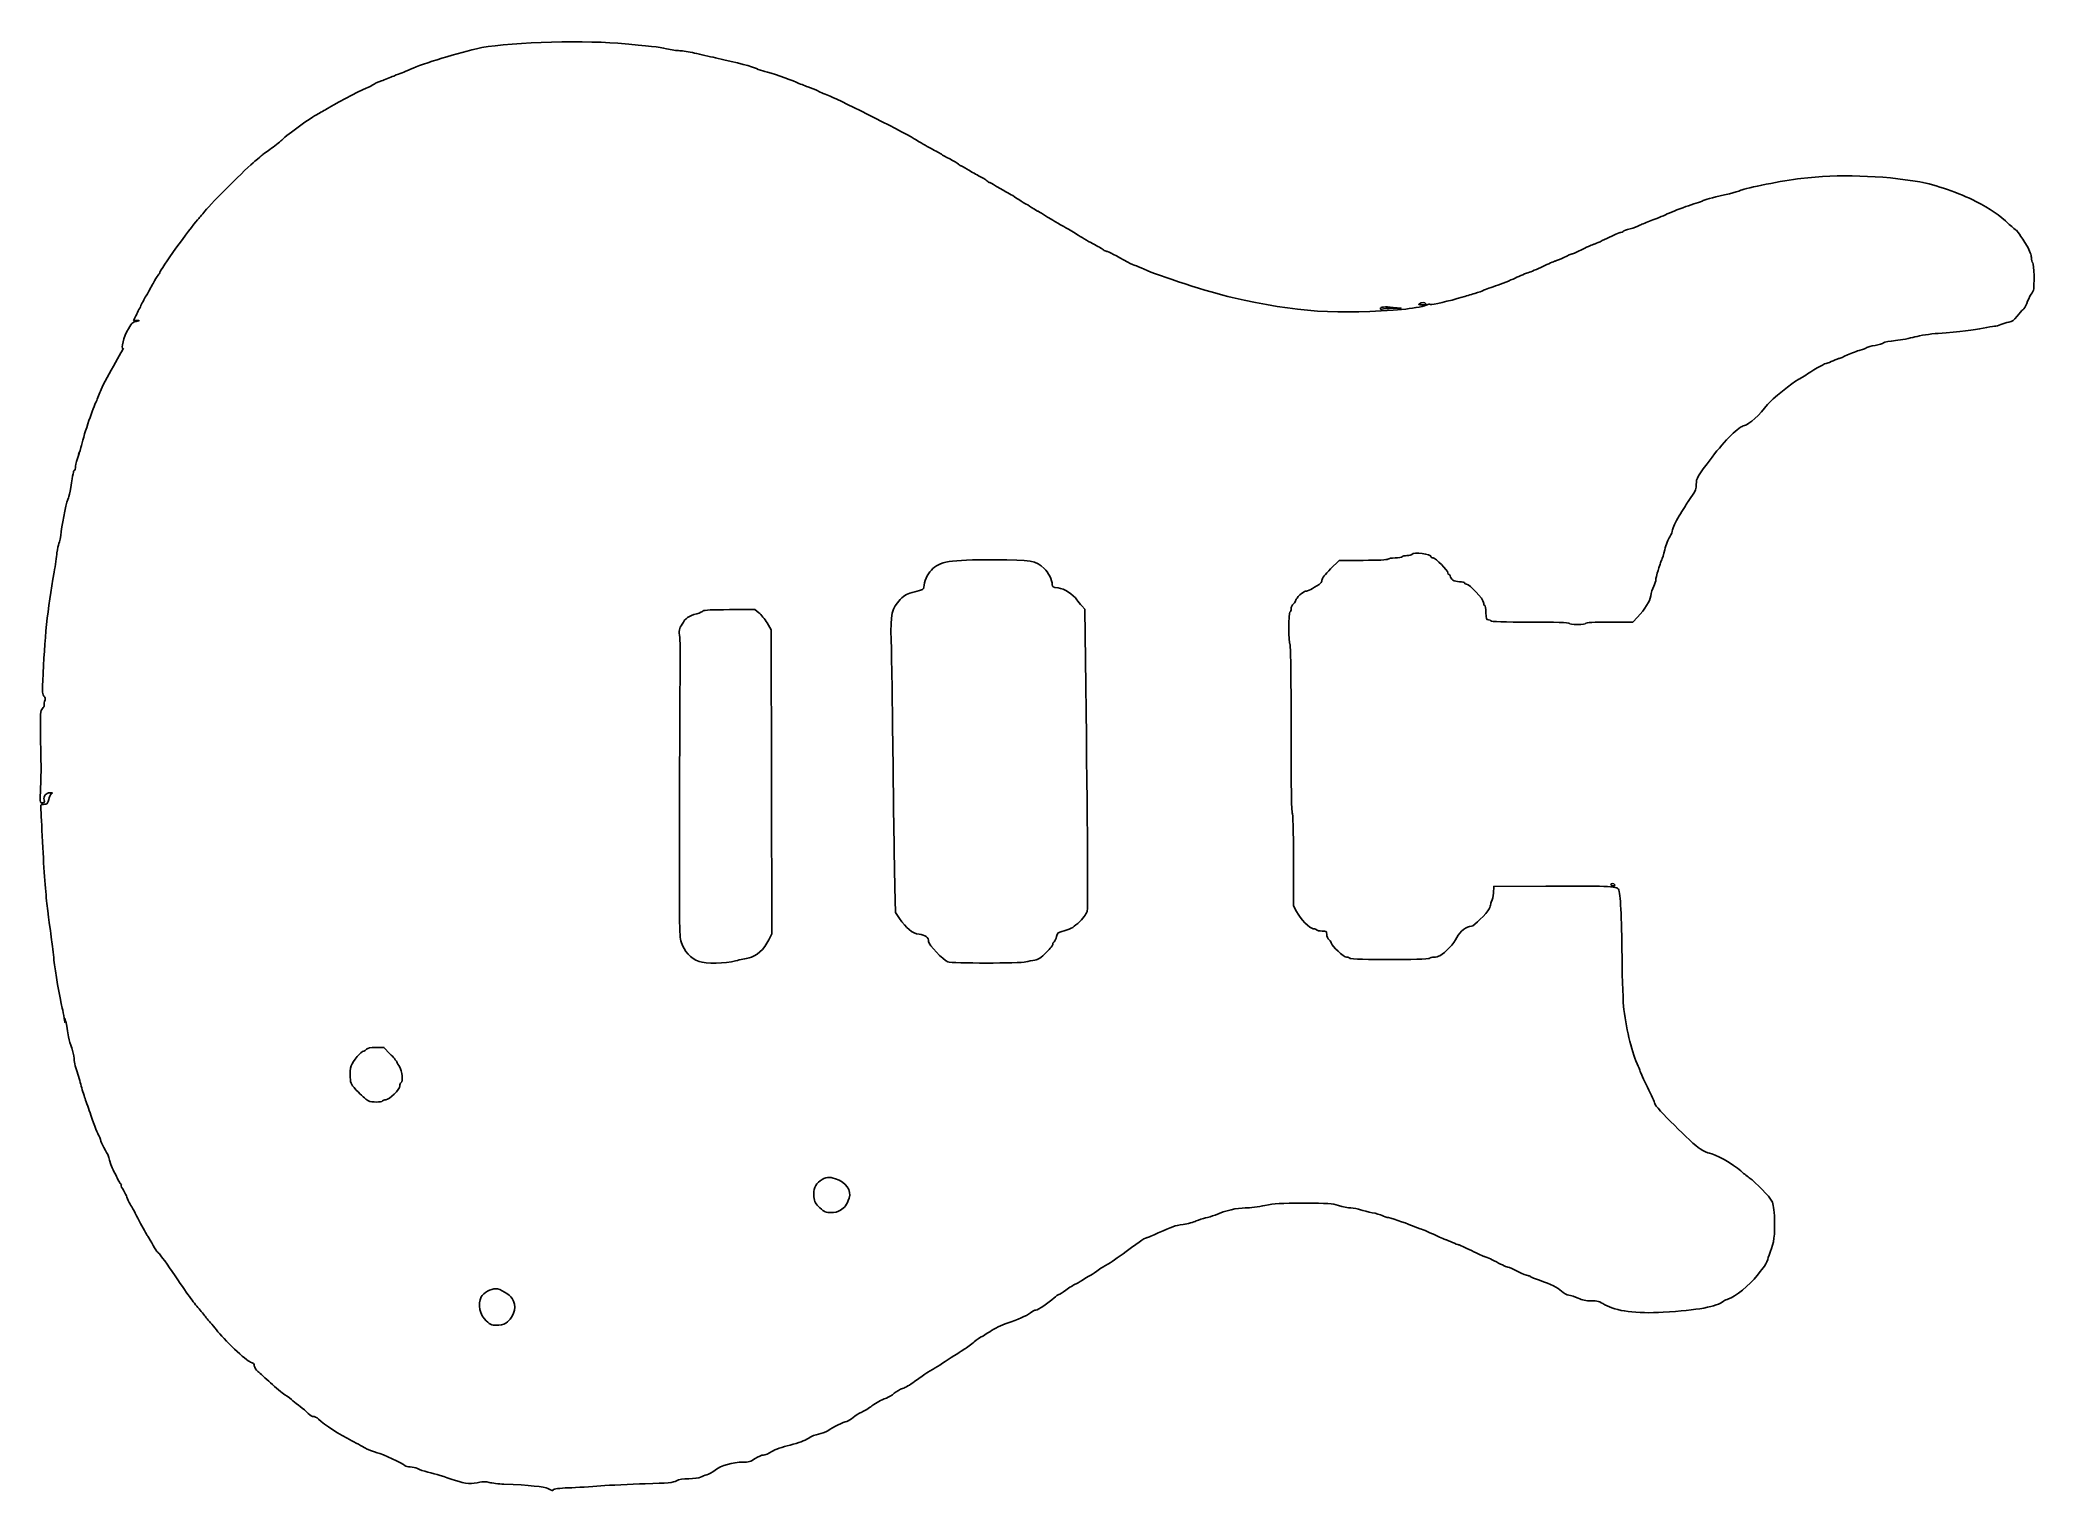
# Model space of a CAD drawing. Extents: x 132 to 1810, y 170 to 1391.
import ezdxf

# ---------------------------------------------------------------- set-up
doc = ezdxf.new("R2010")
doc.units = 0
doc.layers.add('Image', color=7, linetype='CONTINUOUS')

msp = doc.modelspace()

# ---------------------------------------------------------------- linework, layer by layer
at = {"layer": 'Image', "color": 7}
for points in [[(213.68602, 1154.86836), (210.87203, 1155), (212.81166, 1158.75)], [(1271, 1165.94171), (1277.5, 1165.30497), (1270.3318, 1165.15249)], [(165.88822, 1045.4185), (166.48318, 1047.95925)], [(1245.7145, 953), (1225.547, 953), (1218.2735, 945.77503)], [(737.07655, 908.86715), (733.6531, 911.5), (712.28959, 911.5)], [(1012.2524, 847.68502), (1011.5, 911.87003), (1008.9034, 914.68502)], [(745.44732, 633.48184), (748.02987, 638.76039), (747.76493, 766.66939), (747.5, 894.57838), (744, 900.40634)], [(1476.5784, 905.25), (1472.5834, 901), (1452.7916, 901)], [(1187, 701.11046), (1187, 662.33896), (1189.4448, 657.50988)], [(851.52247, 677.60889), (852.08042, 656.71778), (855.51139, 651.54881)], [(1355.1927, 673), (1355.5, 678.5), (1399.5, 678.80392)], [(426.64438, 537.75), (421.56832, 543), (414.9066, 543)]]:
    msp.add_lwpolyline(points, dxfattribs=at)
for points in [[(1260, 1164.77643)], [(1293, 1169)], [(1454, 680)], [(717.5201, 615.88198)], [(961.88398, 614.9595)], [(420.5, 498.0001)], [(805.69567, 405.956)], [(525.62995, 312.1063)], [(559.5, 171.7792)]]:
    msp.add_lwpolyline(points, close=True, dxfattribs=at)
for points in [[(442.14787, 1365.57493), (450.08525, 1369.5971), (479.4606, 1378.85286), (499.5, 1383.64576)], [(499.5, 1383.64576), (520.38209, 1388.64022), (583.97249, 1391.04538), (618.5, 1388.14667)], [(618.5, 1388.14667), (645.71897, 1385.86153), (652.71015, 1385.08001), (659.49963, 1383.56348)], [(659.49963, 1383.56348), (663.34942, 1382.70356), (668.29942, 1381.97732), (670.49963, 1381.94959)], [(670.49963, 1381.94959), (672.69983, 1381.92189), (678.325, 1380.99792), (683, 1379.89637)], [(683, 1379.89637), (687.675, 1378.79481), (695.55, 1377.00505), (700.5, 1375.91912)], [(419.5, 1356.56452), (422.25, 1357.47018), (426.87584, 1359.28866), (429.77964, 1360.60559)], [(429.77964, 1360.60559), (432.68343, 1361.92251), (435.51089, 1363), (436.06288, 1363)], [(436.06288, 1363), (436.61486, 1363), (439.35311, 1364.15872), (442.14787, 1365.57493)], [(700.5, 1375.91912), (720.25713, 1371.58481), (731.66754, 1368.62739), (735, 1366.97721)], [(735, 1366.97721), (736.925, 1366.02399), (740.075, 1364.91569), (742, 1364.51434)], [(742, 1364.51434), (747.30998, 1363.40723), (762.86719, 1358.09686), (768.5, 1355.4687)], [(375.4843, 1334.06858), (384.23623, 1339.40946), (406.51039, 1351), (408.02232, 1351)], [(408.02232, 1351), (408.60459, 1351), (410.30026, 1351.88152), (411.79049, 1352.95893)], [(411.79049, 1352.95893), (413.28072, 1354.03634), (416.75, 1355.65885), (419.5, 1356.56452)], [(768.5, 1355.4687), (771.25, 1354.1856), (775.65981, 1352.42801), (778.29957, 1351.56293)], [(778.29957, 1351.56293), (780.93933, 1350.69786), (784.76433, 1349.14631), (786.79957, 1348.11505)], [(786.79957, 1348.11505), (788.83481, 1347.08379), (793.47686, 1345.0544), (797.11525, 1343.6053)], [(797.11525, 1343.6053), (806.88235, 1339.71524), (863.85107, 1310.81442), (869.5739, 1306.84627)], [(335.72418, 1306.77375), (341.14479, 1311.93702), (359.74577, 1325.39804), (366.17751, 1328.81199)], [(366.17751, 1328.81199), (369.10488, 1330.36583), (373.29293, 1332.73129), (375.4843, 1334.06858)], [(313.0242, 1288.98625), (316.03589, 1291.45369), (318.725, 1293.74668), (319, 1294.08178)], [(319, 1294.08178), (319.275, 1294.41688), (322.27025, 1296.57126), (325.6561, 1298.86928)], [(325.6561, 1298.86928), (329.04196, 1301.1673), (333.57259, 1304.72431), (335.72418, 1306.77375)], [(869.5739, 1306.84627), (872.28326, 1304.96764), (877.875, 1301.69458), (882, 1299.5728)], [(882, 1299.5728), (886.125, 1297.45102), (890.05231, 1295.2825), (890.72736, 1294.75386)], [(890.72736, 1294.75386), (891.40241, 1294.22521), (894.55241, 1292.45), (897.72736, 1290.80893)], [(271, 1246.9758), (276.8568, 1254.10261), (305.97303, 1283.20932), (313.0242, 1288.98625)], [(897.72736, 1290.80893), (900.90231, 1289.16786), (904.21043, 1287.18951), (905.07874, 1286.41259)], [(905.07874, 1286.41259), (905.94705, 1285.63566), (906.96849, 1285), (907.34861, 1285)], [(907.34861, 1285), (907.72873, 1285), (909.9433, 1283.7807), (912.26987, 1282.29045)], [(912.26987, 1282.29045), (914.59644, 1280.8002), (918.975, 1278.28586), (922, 1276.70304)], [(922, 1276.70304), (925.025, 1275.12021), (928.21043, 1273.18951), (929.07874, 1272.41259)], [(1614.0573, 1274.41057), (1645.216, 1278.11546), (1681.8401, 1277.05261), (1714.2256, 1271.50363)], [(929.07874, 1272.41259), (929.94705, 1271.63566), (930.96849, 1271), (931.34861, 1271)], [(931.34861, 1271), (931.72873, 1271), (933.9433, 1269.7807), (936.26987, 1268.29045)], [(936.26987, 1268.29045), (938.59644, 1266.8002), (942.80428, 1264.36937), (945.62061, 1262.8886)], [(945.62061, 1262.8886), (948.43695, 1261.40784), (953.04484, 1258.57714), (955.86036, 1256.59815)], [(1532.5, 1256.0113), (1534.5288, 1256.95964), (1542.2085, 1258.95852), (1554, 1261.6073)], [(1554, 1261.6073), (1557.575, 1262.41038), (1561.8551, 1263.69741), (1563.5113, 1264.46737)], [(1563.5113, 1264.46737), (1567.7898, 1266.45639), (1599.3118, 1272.65727), (1614.0573, 1274.41057)], [(1714.2256, 1271.50363), (1726.6764, 1269.37029), (1747.5487, 1262.09985), (1761.3741, 1255.08045)], [(264.66266, 1239.5), (265.67319, 1240.6), (268.525, 1243.96411), (271, 1246.9758)], [(955.86036, 1256.59815), (958.67588, 1254.61917), (961.25634, 1253), (961.59472, 1253)], [(961.59472, 1253), (961.9331, 1253), (964.21027, 1251.65), (966.65511, 1250)], [(966.65511, 1250), (969.09994, 1248.35), (971.34994, 1247), (971.65511, 1247)], [(971.65511, 1247), (971.96027, 1247), (974.21027, 1245.65), (976.65511, 1244)], [(976.65511, 1244), (979.09994, 1242.35), (981.31165, 1241), (981.57, 1241)], [(1488.0175, 1238.93519), (1491.5829, 1240.16197), (1497.65, 1242.67691), (1501.5, 1244.52393)], [(1501.5, 1244.52393), (1505.35, 1246.37095), (1513.45, 1249.50087), (1519.5, 1251.47929)], [(1519.5, 1251.47929), (1525.55, 1253.45771), (1531.4, 1255.49712), (1532.5, 1256.0113)], [(1761.3741, 1255.08045), (1773.657, 1248.84416), (1780.812, 1243.91363), (1789.4255, 1235.75)], [(233, 1195.40927), (233, 1197.22128), (258.70188, 1233.01153), (264.66266, 1239.5)], [(981.57, 1241), (981.82836, 1241), (983.9433, 1239.77648), (986.26987, 1238.28106)], [(986.26987, 1238.28106), (988.59644, 1236.78564), (992.3, 1234.61745), (994.5, 1233.46286)], [(994.5, 1233.46286), (996.7, 1232.30826), (1001.2, 1229.60908), (1004.5, 1227.46469)], [(1004.5, 1227.46469), (1007.8, 1225.32029), (1013.875, 1221.81159), (1018, 1219.66758)], [(1450.8059, 1224), (1456.3292, 1226.75), (1461.5309, 1229), (1462.3651, 1229)], [(1462.3651, 1229), (1463.1994, 1229), (1464.1321, 1229.40478), (1464.4379, 1229.89952)], [(1464.4379, 1229.89952), (1464.7437, 1230.39426), (1467.3577, 1231.36568), (1470.2469, 1232.05825)], [(1470.2469, 1232.05825), (1473.1361, 1232.75081), (1476.8579, 1234.07958), (1478.5175, 1235.01106)], [(1478.5175, 1235.01106), (1480.1771, 1235.94255), (1484.4521, 1237.7084), (1488.0175, 1238.93519)], [(1789.4255, 1235.75), (1792.182, 1233.1375), (1794.7277, 1231), (1795.0826, 1231)], [(1795.0826, 1231), (1795.8109, 1231), (1798.9241, 1226.40366), (1804.3287, 1217.34927)], [(1018, 1219.66758), (1022.125, 1217.52357), (1026.2104, 1215.14627), (1027.0787, 1214.38469)], [(1027.0787, 1214.38469), (1027.947, 1213.62311), (1029.1974, 1213), (1029.8573, 1213)], [(1029.8573, 1213), (1031.0591, 1213), (1038.1282, 1209.41174), (1047.5, 1204.0446)], [(1414.5255, 1207.96862), (1417.8115, 1209.60136), (1420.955, 1210.95136), (1421.511, 1210.96862)], [(1421.511, 1210.96862), (1422.0671, 1210.98592), (1426.1171, 1212.78861), (1430.511, 1214.97469)], [(1430.511, 1214.97469), (1434.905, 1217.16077), (1439.0093, 1218.96077), (1439.6317, 1218.97469)], [(1439.6317, 1218.97469), (1440.2542, 1218.98859), (1445.2826, 1221.25), (1450.8059, 1224)], [(1804.3287, 1217.34927), (1806.6308, 1213.4924), (1808, 1209.93082), (1808, 1207.79927)], [(227.29696, 1186), (228.87979, 1189.025), (230.81049, 1192.21043), (231.58741, 1193.07874)], [(231.58741, 1193.07874), (232.36434, 1193.94705), (233, 1194.99579), (233, 1195.40927)], [(1047.5, 1204.0446), (1050.25, 1202.4697), (1053.0909, 1201.14039), (1053.813, 1201.09058)], [(1053.813, 1201.09058), (1054.5352, 1201.04078), (1057.9102, 1199.67642), (1061.313, 1198.0587)], [(1061.313, 1198.0587), (1072.513, 1192.73422), (1117.2731, 1178.3194), (1135.5, 1174.16705)], [(1373.5, 1190.51511), (1377.35, 1192.37029), (1382.75, 1194.62147), (1385.5, 1195.51774)], [(1385.5, 1195.51774), (1388.25, 1196.41401), (1394.1685, 1198.91418), (1398.6523, 1201.07366)], [(1398.6523, 1201.07366), (1403.1361, 1203.23315), (1407.1976, 1205), (1407.6778, 1205)], [(1407.6778, 1205), (1408.158, 1205), (1411.2395, 1206.33588), (1414.5255, 1207.96862)], [(1810.1987, 1192.85023), (1810.1987, 1180.1438), (1810.2837, 1180.70211), (1807.7241, 1176.88955)], [(1808, 1207.79927), (1808, 1205.92967), (1808.4949, 1203.9051), (1809.0998, 1203.30023)], [(1809.0998, 1203.30023), (1809.7428, 1202.65722), (1810.1992, 1198.31708), (1810.1987, 1192.85023)], [(217.09471, 1167.5), (218.3836, 1170.25), (220.55886, 1174.3), (221.92862, 1176.5)], [(221.92862, 1176.5), (223.29838, 1178.7), (225.71414, 1182.975), (227.29696, 1186)], [(1329, 1174.50176), (1331.475, 1175.24928), (1336.2, 1176.64102), (1339.5, 1177.59452)], [(1339.5, 1177.59452), (1342.8, 1178.54803), (1345.95, 1179.65364), (1346.5, 1180.05144)], [(1346.5, 1180.05144), (1347.05, 1180.44923), (1351.775, 1182.20736), (1357, 1183.95839)], [(1357, 1183.95839), (1362.225, 1185.70941), (1369.65, 1188.65994), (1373.5, 1190.51511)], [(1807.7241, 1176.88955), (1806.4724, 1175.0253), (1804.8162, 1171.55991), (1804.0438, 1169.18869)], [(212.81166, 1158.75), (213.87845, 1160.8125), (215.80582, 1164.75), (217.09471, 1167.5)], [(1135.5, 1174.16705), (1190.2819, 1161.68693), (1223.5683, 1159.49239), (1281.5, 1164.54139)], [(1260, 1164.77643), (1260, 1166.25744), (1263.7364, 1166.65325), (1271, 1165.94171)], [(1261.5818, 1164.39301), (1260.7118, 1164.05917), (1260, 1164.23171), (1260, 1164.77643)], [(1270.3318, 1165.15249), (1266.3893, 1165.06859), (1262.4518, 1164.72686), (1261.5818, 1164.39301)], [(1281.5, 1164.54139), (1288.6157, 1165.16155), (1298.3027, 1167.08394), (1299.6233, 1168.13796)], [(1295.309, 1168.01531), (1292.4815, 1168.02671), (1291.8865, 1168.28041), (1293, 1169)], [(1293, 1169), (1294.9557, 1170.26386), (1297.7189, 1170.26386), (1298.5, 1169)], [(1298.5, 1169), (1298.8712, 1168.39933), (1297.597, 1168.00611), (1295.309, 1168.01531)], [(1299.6233, 1168.13796), (1300.241, 1168.63106), (1301.4153, 1168.77787), (1302.2327, 1168.46419)], [(1302.2327, 1168.46419), (1303.596, 1167.94104), (1318.1372, 1171.22092), (1329, 1174.50176)], [(1795.9016, 1158.51248), (1793.4138, 1155.04826), (1791.8682, 1153.89426), (1789.0917, 1153.42772)], [(1800.8796, 1163.93556), (1799.9117, 1163.41755), (1797.6716, 1160.97717), (1795.9016, 1158.51248)], [(1804.0438, 1169.18869), (1803.2714, 1166.81748), (1801.8475, 1164.45357), (1800.8796, 1163.93556)], [(202.39885, 1131.59956), (200.69323, 1128.89625), (200.99925, 1137.42868), (205.31894, 1145.5)], [(205.31894, 1145.5), (209.15724, 1152.67184), (209.95758, 1153.56401), (213.05023, 1154.11836)], [(213.05023, 1154.11836), (216.1974, 1154.68248), (216.25317, 1154.74826), (213.68602, 1154.86836)], [(1729.5, 1144.04), (1722.9, 1143.56104), (1714.125, 1142.21542), (1710, 1141.04973)], [(1767.4996, 1148.44856), (1759.857, 1146.75459), (1748.0815, 1145.38845), (1729.5, 1144.04)], [(1776.8485, 1150), (1775.5564, 1150), (1771.3494, 1149.30185), (1767.4996, 1148.44856)], [(1782.3489, 1151.41211), (1780.6157, 1150.63545), (1778.1406, 1150), (1776.8485, 1150)], [(1789.0917, 1153.42772), (1787.1163, 1153.09579), (1784.082, 1152.18877), (1782.3489, 1151.41211)], [(182.95483, 1095.5), (185.01542, 1101.38511), (203.51933, 1133.37545), (202.39885, 1131.59956)], [(1653.313, 1125.93592), (1649.9102, 1124.32116), (1646.7322, 1123), (1646.2508, 1123)], [(1664, 1130.03369), (1661.525, 1129.39467), (1656.7159, 1127.55067), (1653.313, 1125.93592)], [(1669.5, 1132.00538), (1668.95, 1131.55997), (1666.475, 1130.67271), (1664, 1130.03369)], [(1676.3872, 1133.89902), (1673.1492, 1133.30293), (1670.05, 1132.45079), (1669.5, 1132.00538)], [(1683.5766, 1136.06361), (1682.8604, 1135.46917), (1679.6251, 1134.49511), (1676.3872, 1133.89902)], [(1693.6895, 1138.03735), (1688.8437, 1137.54623), (1684.2929, 1136.65805), (1683.5766, 1136.06361)], [(1710, 1141.04973), (1705.875, 1139.88404), (1698.5353, 1138.52847), (1693.6895, 1138.03735)], [(1619.5, 1109.88223), (1615.65, 1107.36193), (1612.0327, 1105.1199), (1611.4615, 1104.89993)], [(1636.2178, 1119), (1634.7404, 1119), (1626.8767, 1114.71118), (1619.5, 1109.88223)], [(1641.2361, 1121), (1638.9594, 1119.9), (1636.7011, 1119), (1636.2178, 1119)], [(1646.2508, 1123), (1645.7695, 1123), (1643.5129, 1122.1), (1641.2361, 1121)], [(178.95483, 1085.5), (179.99894, 1087.7), (181.79933, 1092.19986), (182.95483, 1095.5)], [(1611.4615, 1104.89993), (1608.0194, 1103.5743), (1588.9019, 1087.97959), (1585.9889, 1084.12122)], [(166.48318, 1047.95925), (168.5698, 1056.87009), (176.04244, 1079.36338), (178.95483, 1085.5)], [(1585.9889, 1084.12122), (1579.6064, 1075.66732), (1570.29, 1067.27699), (1566.4949, 1066.56502)], [(1566.4949, 1066.56502), (1561.9387, 1065.71028), (1550.0693, 1054.06712), (1539.293, 1039.88164)], [(163.36977, 1037.9804), (167.78085, 1049.83532), (162.1938, 1036.37433), (165.88822, 1045.4185)], [(157.98199, 1014.35794), (161.88632, 1037.76994), (159.86136, 1023.42093), (162.01518, 1030.89934)], [(162.01518, 1030.89934), (162.02318, 1032.32971), (162.47284, 1035.56988), (163.36977, 1037.9804)], [(1539.293, 1039.88164), (1526.6848, 1023.28473), (1526, 1022.10175), (1526, 1016.9179)], [(156.15106, 1005.61077), (156.62556, 1006.22169), (157.28558, 1010.18197), (157.98199, 1014.35794)], [(1522.7657, 1007.90004), (1520.9868, 1005.48002), (1519.0285, 1002.6), (1518.4138, 1001.5)], [(1526, 1016.9179), (1526, 1013.28626), (1525.3093, 1011.36041), (1522.7657, 1007.90004)], [(150.05073, 977.23261), (151.21346, 986.8552), (154.89863, 1003.99827), (156.15106, 1005.61077)], [(1511.6481, 990.34517), (1508.5416, 985.31002), (1506, 980.08531), (1506, 978.73472)], [(1518.4138, 1001.5), (1517.7991, 1000.4), (1514.7546, 995.38033), (1511.6481, 990.34517)], [(148.04697, 967.08777), (148.5996, 968.12037), (149.50129, 972.68555), (150.05073, 977.23261)], [(1506, 978.73472), (1506, 977.38413), (1504.9432, 974.72182), (1503.6516, 972.81849)], [(144.01953, 943), (145.03589, 948.775), (146.13177, 956.13482), (146.45482, 959.35516)], [(146.45482, 959.35516), (146.77787, 962.57549), (147.49434, 966.05517), (148.04697, 967.08777)], [(1282.5, 957), (1280.6399, 957), (1278.8399, 956.55), (1278.5, 956)], [(1286.5, 958), (1286.1601, 957.45), (1284.3601, 957), (1282.5, 957)], [(1302.9922, 955.75), (1302.9652, 958.34028), (1287.9743, 960.38547), (1286.5, 958)], [(1499.515, 961.92894), (1498.5315, 957.84303), (1497.3765, 954.05), (1496.9484, 953.5)], [(1503.6516, 972.81849), (1502.3599, 970.91516), (1500.4985, 966.01486), (1499.515, 961.92894)], [(134.41718, 851.354), (135.9973, 887.86944), (138.46947, 911.46418), (144.01953, 943)], [(882.29253, 944.85721), (879.02512, 941.42967), (876, 934.53883), (876, 930.52364)], [(935, 953.44017), (897.38852, 953.48957), (889.25969, 952.16582), (882.29253, 944.85721)], [(977.33039, 946.06786), (969.7712, 952.9259), (967.06001, 953.39808), (935, 953.44017)], [(984, 932.68209), (984, 936.24976), (980.57452, 943.12463), (977.33039, 946.06786)], [(1218.2735, 945.77503), (1213.717, 941.24889), (1211, 937.7432), (1211, 936.39004)], [(1266.5, 954), (1266.121, 953.38682), (1258.0808, 953), (1245.7145, 953)], [(1272.5, 955), (1269.5399, 955), (1266.8399, 954.55), (1266.5, 954)], [(1278.5, 956), (1278.1601, 955.45), (1275.4601, 955), (1272.5, 955)], [(1304.5217, 955), (1303.6848, 955), (1302.9965, 955.3375), (1302.9922, 955.75)], [(1317, 942.52174), (1317, 944.50228), (1306.5023, 955), (1304.5217, 955)], [(1318, 941), (1317.45, 941), (1317, 941.68478), (1317, 942.52174)], [(1319, 939.82874), (1319, 940.47293), (1318.55, 941), (1318, 941)], [(1326.655, 935), (1322.3504, 935), (1319, 937.11342), (1319, 939.82874)], [(1495.5303, 949.7605), (1492.6773, 941.09368), (1492, 938.63126), (1492, 936.92521)], [(1496.0577, 951.7605), (1495.9957, 951.35377), (1495.7586, 950.45377), (1495.5303, 949.7605)], [(1496.9484, 953.5), (1496.5203, 952.95), (1496.1195, 952.16722), (1496.0577, 951.7605)], [(868.40944, 926.51119), (861.77161, 924.948), (860.22857, 924.13334), (856.11584, 920.0206)], [(876, 930.52364), (876, 928.57617), (875.05348, 928.07583), (868.40944, 926.51119)], [(988.8487, 929.78856), (984.50991, 930.20546), (984, 930.50976), (984, 932.68209)], [(1004.8231, 919.73023), (1001.7162, 924.40045), (993.93516, 929.29982), (988.8487, 929.78856)], [(1197.1658, 927), (1195.281, 927), (1189, 921.12138), (1189, 919.35738)], [(1208.5638, 932.63376), (1203.3522, 929.219), (1198.8628, 927), (1197.1658, 927)], [(1211, 936.39004), (1211, 935.20203), (1209.9037, 933.5117), (1208.5638, 932.63376)], [(1331, 934), (1331, 934.55), (1329.0447, 935), (1326.655, 935)], [(1332.5185, 933), (1331.6833, 933), (1331, 933.45), (1331, 934)], [(1347, 917.51852), (1347, 920.34772), (1335.165, 933), (1332.5185, 933)], [(1487.6074, 923.11752), (1486.8817, 918.39619), (1482.9528, 912.03124), (1476.5784, 905.25)], [(1490.1404, 931.21016), (1489.1177, 929.16957), (1487.9779, 925.52789), (1487.6074, 923.11752)], [(1492, 936.92521), (1492, 935.82252), (1491.1631, 933.25075), (1490.1404, 931.21016)], [(685, 908.09156), (677.73457, 905.97479), (675.39218, 904.34491), (672.48422, 899.38287)], [(690.21304, 910.45132), (689.82087, 909.87454), (687.475, 908.81265), (685, 908.09156)], [(712.28959, 911.5), (698.506, 911.5), (690.67308, 911.12792), (690.21304, 910.45132)], [(744, 900.40634), (742.075, 903.61172), (738.95945, 907.41909), (737.07655, 908.86715)], [(856.11584, 920.0206), (848.83629, 912.74106), (847.72609, 907.80711), (848.46077, 886)], [(1008.9034, 914.68502), (1007.4752, 916.23326), (1005.6391, 918.5036), (1004.8231, 919.73023)], [(1184, 909.5), (1182.6713, 908.67881), (1182.6713, 883.32119), (1184, 882.5)], [(1185, 912.40403), (1185, 911.14673), (1184.55, 909.83992), (1184, 909.5)], [(1187, 916.5), (1185.9, 915.50451), (1185, 913.66133), (1185, 912.40403)], [(1189, 919.35738), (1189, 918.78131), (1188.1, 917.49549), (1187, 916.5)], [(1348, 915), (1347.45, 915), (1347, 916.13333), (1347, 917.51852)], [(1349, 909), (1349, 912.33333), (1348.5556, 915), (1348, 915)], [(1351, 903), (1349.2222, 903), (1349, 903.66667), (1349, 909)], [(672.48422, 899.38287), (669.95369, 895.06483), (669.79613, 894.18223), (670.46998, 888.09921)], [(1353, 902), (1353, 902.55), (1352.1, 903), (1351, 903)], [(1386, 901), (1364.6667, 901), (1353, 901.35354), (1353, 902)], [(1419, 900), (1419, 900.64646), (1407.3333, 901), (1386, 901)], [(1426, 899), (1422, 899), (1419, 899.42857), (1419, 900)], [(1433, 900), (1433, 899.42857), (1430, 899), (1426, 899)], [(1452.7916, 901), (1440.2637, 901), (1433, 900.63298), (1433, 900)], [(670.97767, 880), (670.85484, 879.175), (670.57584, 824.25665), (670.35768, 757.95922)], [(670.46998, 888.09921), (670.87204, 884.46964), (671.1005, 880.825), (670.97767, 880)], [(848.46077, 886), (848.78504, 876.375), (849.48103, 830.25), (850.00743, 783.5)], [(1184, 882.5), (1184.6513, 882.09745), (1185, 857.34262), (1185, 811.5)], [(135.4291, 838.71375), (134.21948, 839.92338), (134.02673, 842.33104), (134.41718, 851.354)], [(1013.4875, 658.19422), (1014.0886, 661.51166), (1013.655, 728.04367), (1012.2524, 847.68502)], [(132.6346, 803.91419), (132.34778, 824.90813), (132.44998, 826.44998), (134.24752, 828.24752)], [(134.24752, 828.24752), (135.30305, 829.30305), (135.94529, 830.38804), (135.67473, 830.65861)], [(135.67473, 830.65861), (135.40416, 830.92917), (135.57441, 832.51606), (136.05307, 834.18503)], [(136.05307, 834.18503), (136.70106, 836.44447), (136.5417, 837.60116), (135.4291, 838.71375)], [(1185, 811.5), (1185, 765.65738), (1185.3487, 740.90255), (1186, 740.5)], [(133.06933, 778.5), (132.99863, 780.15), (132.80303, 791.58638), (132.6346, 803.91419)], [(132.61842, 762.25), (132.93709, 769.5375), (133.14, 776.85), (133.06933, 778.5)], [(850.00743, 783.5), (850.53383, 736.75), (851.2156, 689.099), (851.52247, 677.60889)], [(134.12791, 749), (132.08532, 749), (132.05185, 749.29377), (132.61842, 762.25)], [(140.42655, 757.45339), (137.08285, 757.30702), (134.84723, 754.45688), (135.62994, 751.33831)], [(139.47161, 751.70038), (139.85342, 753.73559), (140.8339, 755.88928), (141.65046, 756.48636)], [(141.65046, 756.48636), (142.84553, 757.36022), (142.60682, 757.54883), (140.42655, 757.45339)], [(670.35768, 757.95922), (669.98523, 644.77582), (670.06902, 637.0785), (671.73051, 631.84907)], [(132.7357, 745.47456), (132.59807, 746.6276), (133.12408, 747.50035), (134, 747.57225)], [(134.02418, 721), (133.44515, 733.375), (132.86534, 744.38855), (132.7357, 745.47456)], [(134, 747.57225), (134.825, 747.63995), (136.23742, 747.76391), (137.13871, 747.84769)], [(135.62994, 751.33831), (136.10483, 749.44619), (135.81821, 749), (134.12791, 749)], [(137.13871, 747.84769), (138.18947, 747.94539), (139.02649, 749.32765), (139.47161, 751.70038)], [(1186, 740.5), (1186.6388, 740.10517), (1187, 725.87944), (1187, 701.11046)], [(137.98597, 664.25), (136.57719, 675.71171), (135.26117, 694.56269), (134.02418, 721)], [(1353.9427, 666.55), (1354.4612, 667.0725), (1355.0237, 669.975), (1355.1927, 673)], [(1399.5, 678.80392), (1449.1184, 679.14666), (1459.45, 678.70082), (1460.6184, 676.16647)], [(1454, 680), (1454, 680.55), (1454.6484, 681), (1455.441, 681)], [(1456.059, 679), (1454.9266, 679), (1454, 679.45), (1454, 680)], [(1455.441, 681), (1456.2335, 681), (1457.1601, 680.55), (1457.5, 680)], [(1457.5, 680), (1457.8399, 679.45), (1457.1915, 679), (1456.059, 679)], [(1460.6184, 676.16647), (1462.132, 672.88352), (1463.0847, 653.92671), (1463.4915, 619)], [(141.94163, 633.5), (140.97529, 640.20354), (140.21801, 646.09044), (137.98597, 664.25)], [(1007.118, 649.118), (1011.0077, 653.0077), (1013.0837, 655.96589), (1013.4875, 658.19422)], [(1189.4448, 657.50988), (1192.5931, 651.29108), (1200.7121, 643), (1203.6534, 643)], [(1336.8734, 645), (1338.6325, 645), (1349.5984, 655.85827), (1351.7558, 659.73643)], [(1351.7558, 659.73643), (1352.4401, 660.96647), (1353, 662.78897), (1353, 663.78643)], [(1353, 663.78643), (1353, 664.78389), (1353.4242, 666.0275), (1353.9427, 666.55)], [(855.51139, 651.54881), (860.83265, 643.53199), (866.39399, 639.03829), (871.87134, 638.32956)], [(871.87134, 638.32956), (877.33107, 637.62312), (880, 635.62421), (880, 632.24156)], [(987.54406, 636.38317), (988.09438, 639.31661), (988.65724, 639.7132), (994.7443, 641.45646)], [(994.7443, 641.45646), (1000.305, 643.04897), (1002.2586, 644.2586), (1007.118, 649.118)], [(1203.6534, 643), (1204.8791, 643), (1206.1601, 642.55), (1206.5, 642)], [(1206.5, 642), (1206.8399, 641.45), (1208.8915, 641), (1211.059, 641)], [(1211.059, 641), (1214.7235, 641), (1215, 640.8004), (1215, 638.15499)], [(1215, 638.15499), (1215, 636.57997), (1215.8928, 634.50202), (1217, 633.5)], [(1324.5807, 635.58368), (1327.0654, 640.65407), (1332.7389, 645), (1336.8734, 645)], [(143.92534, 616.5), (143.3893, 622), (142.49663, 629.65), (141.94163, 633.5)], [(671.73051, 631.84907), (674.24469, 623.93584), (679.73597, 617.92881), (686.74052, 615.42931)], [(728.85185, 618.41008), (734.37657, 619.23035), (741.75175, 625.92838), (745.44732, 633.48184)], [(880, 632.24156), (880, 629.50888), (892.01844, 616.72211), (896.13696, 615.07298)], [(969.30578, 616.51527), (972.21724, 616.97143), (974.51695, 618.51695), (979.09225, 623.09225)], [(979.09225, 623.09225), (982.38164, 626.38164), (984.83649, 629.45555), (984.54748, 629.92317)], [(984.54748, 629.92317), (984.25848, 630.39079), (984.68016, 631.31959), (985.48455, 631.98718)], [(985.48455, 631.98718), (986.28894, 632.65476), (987.21572, 634.63296), (987.54406, 636.38317)], [(1217, 633.5), (1218.1, 632.50451), (1219, 631.1819), (1219, 630.56085)], [(1219, 630.56085), (1219, 628.51845), (1229.4748, 619), (1231.7224, 619)], [(1310.2636, 620.24658), (1314.8209, 622.78682), (1322.165, 630.65412), (1324.5807, 635.58368)], [(150.91462, 576.08465), (148.71272, 584.82887), (144.81601, 607.36153), (143.92534, 616.5)], [(686.74052, 615.42931), (692.47031, 613.3847), (709.169, 613.63029), (717.5201, 615.88198)], [(717.5201, 615.88198), (721.35904, 616.91707), (726.45833, 618.05472), (728.85185, 618.41008)], [(896.13696, 615.07298), (899.25505, 613.82443), (957.22919, 613.72437), (961.88398, 614.9595)], [(961.88398, 614.9595), (963.87279, 615.48722), (967.2126, 616.18732), (969.30578, 616.51527)], [(1231.7224, 619), (1232.9102, 619), (1234.1601, 618.55), (1234.5, 618)], [(1234.5, 618), (1235.3439, 616.63449), (1300.6561, 616.63449), (1301.5, 618)], [(1301.5, 618), (1301.8399, 618.55), (1303.4476, 619), (1305.0726, 619)], [(1305.0726, 619), (1306.6976, 619), (1309.0335, 619.56096), (1310.2636, 620.24658)], [(1463.4915, 619), (1463.7189, 599.475), (1464.4127, 579.675), (1465.0331, 575)], [(152.48945, 567.61968), (152.11975, 570.30386), (151.41108, 574.11309), (150.91462, 576.08465)], [(156.11488, 551.83092), (151.26095, 582.57063), (154.15416, 555.53327), (152.48945, 567.61968)], [(1465.0331, 575), (1467.5174, 556.28186), (1472.0948, 538.11336), (1477.0604, 527.2609)], [(158.64957, 543.3543), (158.05733, 545.22768), (156.57786, 548.89891), (156.11488, 551.83092)], [(160.52164, 536.09854), (157.03441, 550.44016), (160.00391, 539.07027), (158.64957, 543.3543)], [(404.58576, 540), (402.46954, 540), (395.25619, 531.5779), (394.00317, 527.644)], [(407, 541.5), (406.31531, 540.675), (405.2289, 540), (404.58576, 540)], [(414.9066, 543), (410.20503, 543), (407.87859, 542.55864), (407, 541.5)], [(432.37124, 531), (432.0133, 531.825), (429.43622, 534.8625), (426.64438, 537.75)], [(162.3506, 525.8485), (160.73982, 530.6481), (160.98005, 534.2133), (160.52164, 536.09854)], [(166.46361, 512), (165.55788, 515.575), (163.70702, 521.8068), (162.3506, 525.8485)], [(394.00317, 527.644), (393.32765, 525.5232), (392.96804, 521.1186), (393.20403, 517.856)], [(434.93792, 526.5), (433.88418, 528.15), (432.72917, 530.175), (432.37124, 531)], [(436, 513.5), (437.71115, 514.5576), (436.99917, 523.2724), (434.93792, 526.5)], [(1477.0604, 527.2609), (1478.1272, 524.9294), (1479, 522.6785), (1479, 522.2588)], [(1479, 522.2588), (1479, 521.8392), (1481.6919, 516.0968), (1484.982, 509.4979)], [(170.10825, 500), (169.00943, 503.025), (167.36934, 508.425), (166.46361, 512)], [(393.20403, 517.856), (393.6196, 512.1109), (393.83583, 511.7175), (400.06656, 505.3717)], [(400.06656, 505.3717), (403.60495, 501.768), (407.4, 498.4386), (408.5, 497.9731)], [(423.27467, 499), (426.17985, 499), (435, 507.766), (435, 510.6534)], [(435, 510.6534), (435, 511.8791), (435.45, 513.1601), (436, 513.5)], [(1484.982, 509.4979), (1488.272, 502.8991), (1490.972, 496.746), (1490.982, 495.8244)], [(174.89243, 486.1445), (173.29678, 490.9295), (171.20707, 496.975), (170.10825, 500)], [(408.5, 497.9731), (411.31696, 496.7811), (419.75834, 496.8), (420.5, 498.0001)], [(420.5, 498), (420.83992, 498.55), (422.08852, 499), (423.27467, 499)], [(1490.982, 495.8244), (1491.006, 493.587), (1522.4174, 462.1189), (1529.1576, 457.5798)], [(182.02968, 468.3461), (180.68945, 470.1418), (178.1332, 476.426), (174.89243, 486.1445)], [(185.75394, 458.9652), (182.67622, 464.8919), (182.78247, 467.3375), (182.02968, 468.3461)], [(191.8719, 444.3905), (188.07842, 456.4637), (190.35417, 450.1067), (185.75394, 458.9652)], [(1529.1576, 457.5798), (1532.0812, 455.6109), (1535.6043, 453.9981), (1536.9867, 453.9958)], [(1536.9867, 453.9958), (1540.9481, 453.9858), (1557.5233, 444.6891), (1563.4708, 439.1359)], [(197.04284, 433.25), (195.77837, 436.1375), (192.95233, 440.9519), (191.8719, 444.3905)], [(1563.4708, 439.1359), (1565.1369, 437.5803), (1568.297, 435.0009), (1570.4932, 433.4038)], [(200.22995, 428), (199.74151, 428), (198.30731, 430.3625), (197.04284, 433.25)], [(200.57327, 427.1185), (200.87289, 427.6033), (200.7184, 428), (200.22995, 428)], [(202.3599, 422.8016), (201.07763, 424.6911), (200.27365, 426.6337), (200.57327, 427.1185)], [(205.32492, 416.933), (204.97643, 418.2712), (203.64218, 420.912), (202.3599, 422.8016)], [(788.79591, 430.8547), (784.3138, 427.6631), (782.69602, 423.5886), (783.46554, 417.4295)], [(801.63357, 432.5108), (796.25603, 434.3314), (793.10824, 433.9253), (788.79591, 430.8547)], [(813.05512, 416.146), (815.31774, 422.6343), (810.52572, 429.5003), (801.63357, 432.5108)], [(1570.4932, 433.4038), (1576.2404, 429.2246), (1587.7097, 417.4514), (1589.6866, 413.7018)], [(208.16598, 411), (206.95189, 412.925), (205.67341, 415.5949), (205.32492, 416.933)], [(215.73238, 397.0902), (212.78495, 402.8156), (209.38007, 409.075), (208.16598, 411)], [(783.46554, 417.4295), (784.03921, 412.838), (784.7107, 411.5996), (788.541, 408.069)], [(788.541, 408.069), (792.42013, 404.4933), (793.5339, 404.0005), (797.72766, 404.0037)], [(797.72766, 404.0037), (800.6923, 404.0037), (803.71048, 404.7456), (805.69567, 405.956)], [(805.69567, 405.956), (809.27611, 408.1391), (811.18431, 410.7813), (813.05512, 416.146)], [(1146.489, 408), (1139.3713, 408), (1130.2635, 405.8547), (1121, 401.9961)], [(1163, 410), (1157.8526, 408.9), (1150.4226, 408), (1146.489, 408)], [(1195.5492, 412), (1176.1452, 412), (1170.8309, 411.6735), (1163, 410)], [(1225, 410), (1219.4828, 411.7625), (1215.9859, 412), (1195.5492, 412)], [(1235.3803, 407.9561), (1233.1144, 407.9801), (1228.4433, 408.9), (1225, 410)], [(1243.5, 406.4707), (1241.3, 407.2635), (1237.6461, 407.932), (1235.3803, 407.9561)], [(1253.2047, 403.9788), (1250.0671, 404.5566), (1245.7, 405.6779), (1243.5, 406.4707)], [(1261.7047, 401.4704), (1260.1672, 402.2723), (1256.3422, 403.4011), (1253.2047, 403.9788)], [(1589.6866, 413.7018), (1590.9157, 411.3705), (1591.4938, 407.1289), (1591.813, 398.1006)], [(222.91743, 384.0902), (221.91308, 385.5149), (218.67981, 391.3649), (215.73238, 397.0902)], [(1073.1937, 386.8726), (1068.6252, 384.7427), (1064.4566, 383), (1063.9301, 383)], [(1094.1376, 394.0195), (1086.4989, 392.9362), (1085.3816, 392.5549), (1073.1937, 386.8726)], [(1105.2115, 396.9881), (1102.9588, 395.8997), (1097.9755, 394.5638), (1094.1376, 394.0195)], [(1112.9037, 399.5444), (1110.9258, 399.2268), (1107.4643, 398.0765), (1105.2115, 396.9881)], [(1121, 401.9961), (1118.525, 400.9652), (1114.8817, 399.8619), (1112.9037, 399.5444)], [(1265.7289, 400.0062), (1265.053, 400.0062), (1263.2421, 400.6684), (1261.7047, 401.4704)], [(1285.5, 393.5132), (1281.5399, 395.3196), (1267.2932, 399.9983), (1265.7289, 400.0062)], [(1293.5, 390.4987), (1290.75, 391.4041), (1287.15, 392.7606), (1285.5, 393.5132)], [(1306.6523, 384.9263), (1302.1685, 387.0858), (1296.25, 389.5934), (1293.5, 390.4987)], [(1591.813, 398.1006), (1592.2519, 385.6862), (1591.2518, 377.7598), (1588.4568, 371.5)], [(227.32536, 376.3748), (225.90534, 379.1937), (223.92177, 382.6656), (222.91743, 384.0902)], [(231.24222, 370.7373), (230.50797, 371.0191), (228.74538, 373.5559), (227.32536, 376.3748)], [(243.36245, 354.3625), (237.43057, 363.0869), (231.97647, 370.4555), (231.24222, 370.7373)], [(1046.291, 371.2755), (1039.4813, 366.202), (1032.2425, 361.2654), (1030.2048, 360.3052)], [(1063.9301, 383), (1062.3582, 383), (1059.2958, 380.9645), (1046.291, 371.2755)], [(1315.7145, 381), (1315.2141, 381), (1311.1361, 382.7669), (1306.6523, 384.9263)], [(1320.7639, 379), (1318.4871, 380.1), (1316.2149, 381), (1315.7145, 381)], [(1325.9434, 377), (1325.3714, 377), (1323.0406, 377.9), (1320.7639, 379)], [(1336.8087, 372), (1331.4048, 374.75), (1326.5154, 377), (1325.9434, 377)], [(1347.8669, 367), (1347.1888, 367), (1342.2126, 369.25), (1336.8087, 372)], [(1588.4568, 371.5), (1587.7201, 369.85), (1586.6483, 366.7), (1586.0752, 364.5)], [(266, 322.9871), (260.51399, 329.4156), (257.22344, 333.9763), (243.36245, 354.3625)], [(1021.5, 354.784), (1018.75, 352.7075), (1016.1825, 351.0067), (1015.7944, 351.0043)], [(1030.2048, 360.3052), (1028.1672, 359.345), (1024.25, 356.8605), (1021.5, 354.784)], [(1357.771, 362.5), (1353.0018, 364.975), (1348.545, 367), (1347.8669, 367)], [(1367.7199, 358), (1367.0172, 358), (1362.5402, 360.025), (1357.771, 362.5)], [(1375.8654, 354.5), (1372.0881, 356.425), (1368.4226, 358), (1367.7199, 358)], [(1384.1666, 351), (1383.3782, 351), (1379.6426, 352.575), (1375.8654, 354.5)], [(1582.4047, 357.5), (1580.959, 355.85), (1578.5891, 352.9312), (1577.1381, 351.0138)], [(1586.0752, 364.5), (1585.502, 362.3), (1583.8503, 359.15), (1582.4047, 357.5)], [(515.76438, 340), (511.58058, 340), (505.26257, 336.4084), (503.52061, 333.0398)], [(529.48157, 331.6685), (527.23067, 335.1038), (519.16945, 340), (515.76438, 340)], [(995.5, 338.784), (992.75, 336.7075), (990.05, 335.0046), (989.5, 334.9997)], [(1004.0159, 344.2155), (1002.0821, 343.3046), (998.25, 340.8605), (995.5, 338.784)], [(1011.3103, 348.4358), (1009.2321, 347.0255), (1005.9496, 345.1264), (1004.0159, 344.2155)], [(1015.7944, 351.0043), (1015.4063, 351.0043), (1013.3885, 349.8461), (1011.3103, 348.4358)], [(1386.55, 350.1165), (1386.0275, 350.6024), (1384.955, 351), (1384.1666, 351)], [(1394, 347.0329), (1390.425, 348.2429), (1387.0725, 349.6305), (1386.55, 350.1165)], [(1412.5736, 337.8817), (1409.2194, 341.0815), (1404.0319, 343.6374), (1394, 347.0329)], [(1418.6782, 334.566), (1417.0111, 334.777), (1414.2641, 336.2691), (1412.5736, 337.8817)], [(1577.1381, 351.0138), (1571.3905, 343.4184), (1558.1004, 332.5329), (1553.1393, 331.357)], [(271.97017, 315.607), (271.16158, 316.7658), (268.475, 320.0868), (266, 322.9871)], [(503.52061, 333.0398), (500.38202, 326.9705), (502.24769, 317.8996), (507.66809, 312.8748)], [(525.62995, 312.1063), (531.84465, 317.9066), (533.38215, 325.7154), (529.48157, 331.6685)], [(965.59439, 319.6894), (961.68651, 316.7713), (955.55973, 314.0374), (946, 310.9459)], [(970.23218, 322), (969.38331, 322), (967.29631, 320.9602), (965.59439, 319.6894)], [(985.5, 332.1815), (981.09573, 328.0572), (972.01256, 322), (970.23218, 322)], [(989.5, 334.9997), (988.95, 334.9997), (987.15, 333.7266), (985.5, 332.1815)], [(1426.6046, 331.927), (1423.9122, 333.1675), (1420.3453, 334.3551), (1418.6782, 334.566)], [(1437.5, 329.772), (1433.2224, 329.7), (1430.0947, 330.3191), (1426.6046, 331.927)], [(1449.1297, 326.4492), (1444.2825, 329.3966), (1442.666, 329.8585), (1437.5, 329.772)], [(1498.2398, 320.1533), (1475.9504, 318.8171), (1457.8689, 321.1352), (1449.1297, 326.4492)], [(1549, 329.4942), (1543.391, 324.8679), (1527.2066, 321.8897), (1498.2398, 320.1533)], [(1553.1393, 331.357), (1551.6877, 331.0129), (1549.825, 330.1746), (1549, 329.4942)], [(275.6518, 311.2729), (274.43549, 312.4978), (272.77876, 314.4481), (271.97017, 315.607)], [(280.68163, 305.2795), (279.13153, 307.351), (276.8681, 310.048), (275.6518, 311.2729)], [(309.22551, 278.2214), (306.03703, 279.0476), (286.33652, 297.7227), (280.68163, 305.2795)], [(507.66809, 312.8748), (511.42657, 309.3906), (512.6407, 308.991), (518.28263, 309.3816)], [(518.28263, 309.3816), (521.62952, 309.6133), (523.83519, 310.4313), (525.62995, 312.1063)], [(931.35816, 303.7603), (927.43014, 301.1421), (923.83014, 298.9872), (923.35816, 298.9716)], [(946, 310.9459), (941.875, 309.612), (935.28617, 306.3784), (931.35816, 303.7603)], [(909.96557, 288.985), (907.68766, 287.6182), (900.50408, 283.0125), (894.00187, 278.75)], [(918.30369, 295.2066), (915.99573, 293.1514), (912.24347, 290.3517), (909.96557, 288.985)], [(923.35816, 298.9716), (922.88617, 298.9556), (920.61166, 297.2617), (918.30369, 295.2066)], [(312.51558, 275.0385), (312.38626, 276.7938), (311.5271, 277.625), (309.22551, 278.2214)], [(315.5953, 270.241), (313.99771, 271.573), (312.61184, 273.7319), (312.51558, 275.0385)], [(326.20387, 260.728), (321.96674, 264.6281), (317.19288, 268.9089), (315.5953, 270.241)], [(881.54934, 271), (880.88171, 271), (878.57164, 269.4029), (868.16991, 261.75)], [(894.00187, 278.75), (887.49966, 274.4875), (881.89602, 271), (881.54934, 271)], [(338.20387, 250.7558), (335.84099, 252.3405), (330.44099, 256.8279), (326.20387, 260.728)], [(851.02587, 252.0438), (849.1151, 250.401), (846.1901, 248.5487), (844.52587, 247.9276)], [(858.10689, 256.0153), (856.1231, 255.4737), (852.93664, 253.6865), (851.02587, 252.0438)], [(868.16991, 261.75), (864.61904, 259.1375), (860.09068, 256.5569), (858.10689, 256.0153)], [(345.0139, 245.6874), (343.63126, 246.8904), (340.56674, 249.1712), (338.20387, 250.7558)], [(351.15418, 240.7828), (349.15967, 242.2773), (346.39655, 244.4843), (345.0139, 245.6874)], [(357.81201, 235.0341), (356.14472, 236.7014), (353.14869, 239.2883), (351.15418, 240.7828)], [(362.17173, 232.5032), (361.44118, 232.2279), (359.47931, 233.3668), (357.81201, 235.0341)], [(823.71363, 236.1626), (821.39613, 235.1183), (818.15, 233.0678), (816.5, 231.6061)], [(832.21363, 241.2807), (829.85613, 239.5101), (826.03113, 237.207), (823.71363, 236.1626)], [(844.52587, 247.9276), (839.03121, 245.8767), (836.54826, 244.5362), (832.21363, 241.2807)], [(366.60645, 230.0853), (364.8979, 231.6904), (362.90228, 232.7784), (362.17173, 232.5032)], [(394.43623, 211.9865), (384.35183, 217.1719), (371.35513, 225.6242), (366.60645, 230.0853)], [(795.04982, 220.4932), (793.09742, 219.2446), (789.60674, 217.9456), (787.29275, 217.6065)], [(811, 228.3311), (808.01214, 227.5934), (799.98163, 223.6473), (795.04982, 220.4932)], [(816.5, 231.6061), (814.85, 230.1443), (812.375, 228.6706), (811, 228.3311)], [(407, 205.2739), (405.075, 206.4025), (399.4213, 209.4232), (394.43623, 211.9865)], [(415.89514, 201.9764), (412.92781, 202.6614), (408.925, 204.1453), (407, 205.2739)], [(439.45, 190.9203), (437.11776, 193.1796), (420.77777, 200.8492), (415.89514, 201.9764)], [(747.91245, 202.8697), (745.3893, 201.2914), (742.2393, 199.9981), (740.91245, 199.9957)], [(763.43494, 208.4237), (756.91366, 206.8229), (750.64833, 204.5811), (747.91245, 202.8697)], [(778.7277, 214.049), (775.88713, 212.1319), (770.5627, 210.1734), (763.43494, 208.4237)], [(787.29275, 217.6065), (784.97876, 217.2674), (781.12449, 215.6666), (778.7277, 214.049)], [(443.74966, 190), (441.90735, 190), (439.9725, 190.4141), (439.45, 190.9203)], [(449.88997, 188.5569), (448.35511, 189.3506), (445.59197, 190), (443.74966, 190)], [(458.59031, 185.6413), (455.33998, 186.4512), (451.42483, 187.7632), (449.88997, 188.5569)], [(481.8809, 178.5335), (471.69442, 182.0299), (465.51386, 183.9161), (458.59031, 185.6413)], [(700.19857, 187.3218), (697.80473, 185.4945), (694.67325, 183.7051), (693.23972, 183.3453)], [(723.70552, 194.0043), (715.12831, 193.9943), (705.27534, 191.197), (700.19857, 187.3218)], [(734, 197), (730.30272, 194.5422), (728.46637, 194.0078), (723.70552, 194.0043)], [(740.91245, 199.9957), (739.5856, 199.9957), (736.475, 198.6453), (734, 197)], [(502.23449, 177.0483), (496.17441, 175.3653), (489.74394, 175.8345), (481.8809, 178.5335)], [(510.23449, 176.9312), (507.18979, 177.7551), (504.90014, 177.7886), (502.23449, 177.0483)], [(522.5, 175.4737), (518.1, 175.6404), (512.58052, 176.2963), (510.23449, 176.9312)], [(559.5, 171.7792), (556.58518, 173.4302), (544.45124, 174.6417), (522.5, 175.4737)], [(564, 170.9205), (564, 169.6247), (562.95049, 169.8249), (559.5, 171.7792)], [(576.75, 172.3852), (569.7375, 172.0859), (564, 171.4268), (564, 170.9205)], [(604, 174.0178), (596.025, 173.4191), (583.7625, 172.6845), (576.75, 172.3852)], [(641.5, 175.8031), (628.85, 175.4198), (611.975, 174.6164), (604, 174.0178)], [(667.70034, 178.25), (665.04082, 176.7957), (660.61326, 176.3822), (641.5, 175.8031)], [(678.20034, 180.0062), (673.14369, 180.0062), (669.91729, 179.4623), (667.70034, 178.25)], [(688.06665, 181.3517), (686.6098, 180.5915), (682.34369, 180.0097), (678.20034, 180.0062)], [(693.23972, 183.3453), (691.80619, 182.9855), (689.47831, 182.0884), (688.06665, 181.3517)]]:
    msp.add_open_spline(points, degree=3, dxfattribs=at)

doc.saveas('drawing.dxf')
